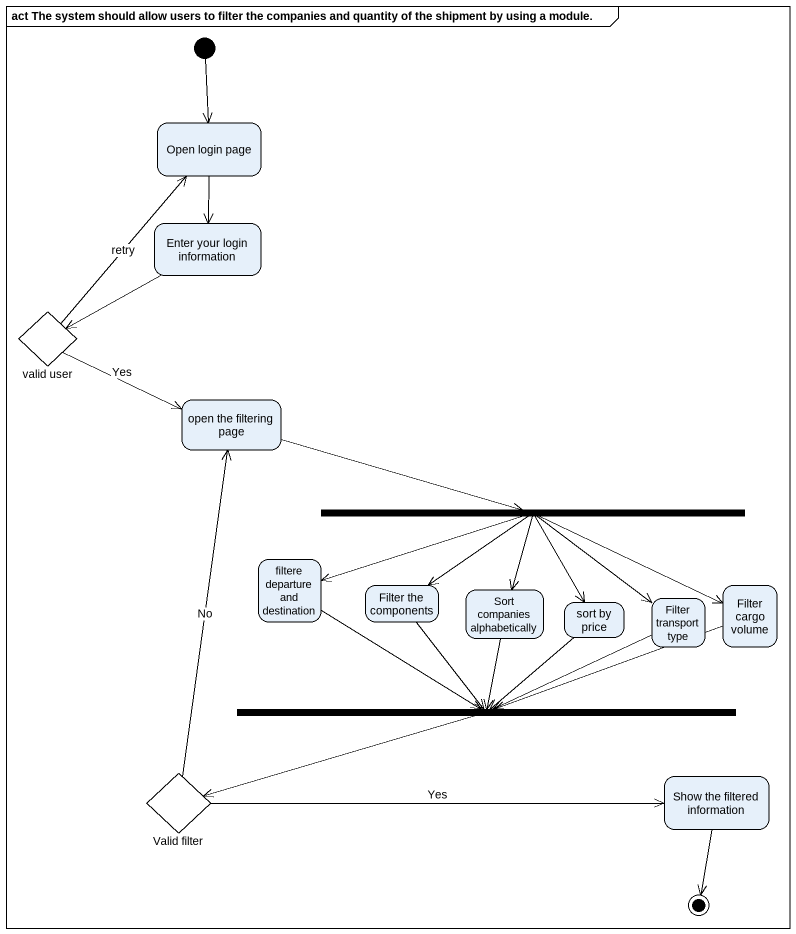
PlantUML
@startuml
mainframe act The system should allow users to filter the companies and quantity of the shipment by using a module.
hide empty description
state "Open login page" as Open_login_page
state "Enter your login information" as Enter_your_login_information
state "valid user" as valid_user <<choice>>
state "open the filtering page" as open_the_filtering_page
state fork1 <<fork>>
state "filtere departure and destination" as filtere_departure_and
state "Filter the components" as Filter_the_components
state "Sort companies alphabetically" as Sort_companies
state "sort by price" as sort_by_price
state "Filter transport type" as Filter_transport_type
state "Filter cargo volume" as Filter_cargo_volume
state fork2 <<join>>
state "Valid filter" as Valid_filter <<choice>>
state "Show the filtered information" as Show_the_filtered
[*] --> Open_login_page
Open_login_page --> Enter_your_login_information
Enter_your_login_information -left-> valid_user
valid_user -up-> Open_login_page : retry
valid_user -right-> open_the_filtering_page : Yes
open_the_filtering_page -right-> fork1
fork1 -left-> filtere_departure_and
fork1 --> Filter_the_components
fork1 --> Sort_companies
fork1 --> sort_by_price
fork1 --> Filter_transport_type
fork1 -right-> Filter_cargo_volume
filtere_departure_and --> fork2
Filter_the_components --> fork2
Sort_companies --> fork2
sort_by_price --> fork2
Filter_transport_type -left-> fork2
Filter_cargo_volume -left-> fork2
fork2 -left-> Valid_filter
Valid_filter -up-> open_the_filtering_page : No
Valid_filter -right-> Show_the_filtered : Yes
Show_the_filtered --> [*]
@enduml
